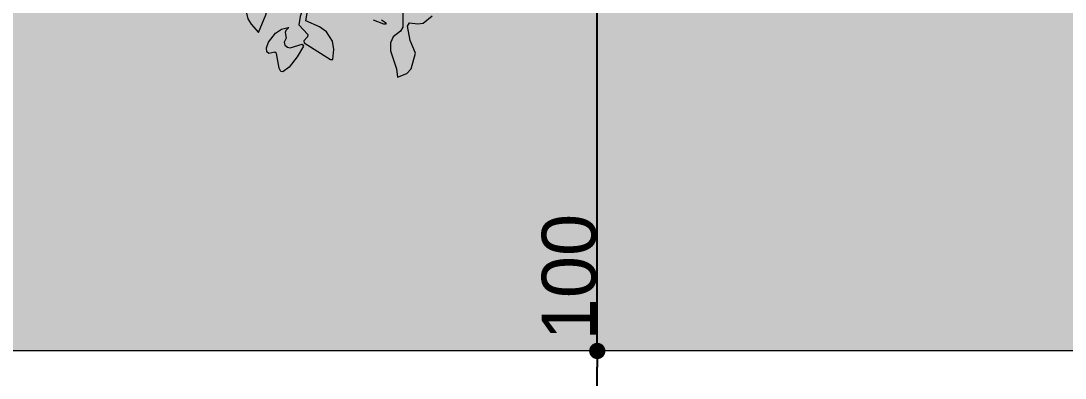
# Model space of a CAD drawing. Header units: millimetres. Extents: x 0 to 1313252738, y -131 to 560100888.
# Drawn here: x 1312633151 to 1312635077, y 560044962 to 560045621 of the extents above; entities that cross this region are included whole.
import ezdxf

# ---------------------------------------------------------------- set-up
doc = ezdxf.new("R2010")
doc.units = ezdxf.units.MM
doc.layers.get('0').update_dxf_attribs({"lineweight": 0})
for name, color, linetype, lineweight in [('003間仕切り', 7, 'Continuous', 13), ('004寸法', 7, 'Continuous', 0), ('009床', 7, 'Continuous', 5), ('010植栽', 92, 'Continuous', 0)]:
    doc.layers.add(name, color=color, linetype=linetype, lineweight=lineweight)
doc.styles.add('onnjuku', font='arial.ttf')
doc.dimstyles.new('onnjuku', dxfattribs={"dimtxt": 100, "dimasz": 30, "dimexe": 1.25, "dimexo": 0.625, "dimtad": 1, "dimdec": 0, "dimtxsty": 'onnjuku', "dimblk": 'DOT', "dimcen": 2.5, "dimadec": 0, "dimazin": 0, "dimtfac": 1, "dimtdec": 0, "dimtmove": 0, "dimatfit": 3, "dimfxl": 500, "dimfxlon": 1, "dimarcsym": 0})

# ---------------------------------------------------------------- blocks, each defined once
blk = doc.blocks.new('樹木平面（CAD素材.com）5dde948b')
at = {"color": 0, "linetype": 'ByBlock', "lineweight": -2}
for points in [[(-33.55183112727173, -434.7162690837299), (-32.53671718098121, -493.9989235472203), (-37.30775272855317, -501.5107667497854), (-50.70725681961267, -511.6619062127124), (-55.6813151564529, -523.2342052004482), (-55.27211019732567, -537.8352725882828), (-44.156612485418, -571.1817657239958), (-42.32940738209072, -586.2562078264417), (-25.12322599243271, -579.2519215970223), (-17.50987139523568, -571.0294986320522), (-9.28744843027016, -541.7942169788244), (-19.18480940661902, -518.8018860952957), (-23.90508925688118, -492.0028779131699), (-20.25067905022661, -486.064461327358), (-5.176236947783763, -488.1962006145727), (4.873391120516317, -486.9780638790212), (21.47050414239857, -473.2740256040711)], [(-71.85583853354547, -480.2817704465474), (-64.81771517258676, -485.2746271897935), (-63.73492696320682, -486.5378801007355), (-65.0282573244076, -488.5530692681904), (-67.55476314629414, -488.7936888702747), (-87.13518326589474, -480.9133969020181)]]:
    blk.add_lwpolyline(points, dxfattribs=at)
for points in [[(-285.3756124717511, -471.0628422743284), (-270.1857973040715, -418.7423678078653), (-257.3588422735811, -407.2656185700602), (-261.0719082034593, -401.1896925029873), (-283.7753685693133, -399.0893723810356), (-290.1763441790718, -395.2887931127434), (-306.7788746668775, -401.5897534785962), (-308.6791643010183, -404.5902107956695), (-302.2781886912671, -421.7928327468894), (-308.9792100327286, -423.6931223810357), (-321.081054544924, -442.696018722499), (-323.6814508863863, -458.6984577468897), (-318.8807191790729, -478.5014760395724), (-312.2797130815125, -488.6030156737192), (-298.8776703985823, -504.1428841950601)], [(-214.5178259757922, -523.1784121176656), (-166.1984021322605, -553.7333419010738), (-161.6303893739423, -553.7333419010738), (-160.006207059876, -535.2582680785476), (-162.6455033202328, -520.1330702787877), (-173.7102453348234, -502.5715990079252), (-186.5006810581144, -493.7401076751789), (-211.4724841369134, -482.2693200820722), (-209.1377220604372, -468.3622590178633), (-210.3558587959887, -454.2521751643959), (-202.133435831016, -437.5027950505669), (-190.2566026593959, -429.2803720855963), (-188.1248633721807, -425.1184049057965), (-190.7641596325447, -422.5806200400651), (-204.1636637236043, -428.8743265070793), (-211.5739955315403, -441.2587166518497), (-222.2326919676161, -474.2499199063599), (-224.2629198601971, -489.9841860738961), (-207.7165625356319, -507.3426345555008), (-208.3256309034077, -511.809135919188), (-215.2284057381948, -519.219467727124)], [(-215.6746329104171, -529.1270503369641), (-227.6755355643654, -548.8428189827368), (-242.2029440402003, -567.7916126468658), (-253.8880334664173, -576.5441506726778), (-257.5424436730646, -575.8222918664255), (-260.8810406519879, -569.7316081886697), (-265.6182390680151, -542.7521353049805), (-268.911719871543, -540.3609780092692), (-279.6493696145517, -542.4363220772452), (-283.6647092243329, -539.3233059752815), (-284.2061033290192, -532.4656473158825), (-280.7772739993197, -521.8633460990477), (-267.3777699082602, -505.035012678285), (-256.2791907621249, -497.5908437388061), (-244.2782881081766, -494.4327114614507), (-242.7443381448938, -494.9289893907493), (-248.4740924195175, -500.0722333852986), (-249.872693856636, -503.907108293516), (-248.1131630163982, -514.5996418611315), (-251.7675732230455, -521.5024166959215), (-250.0982747335911, -527.0517062689881), (-245.7220057206832, -531.2023944049402), (-240.3531808491789, -531.9693693865834), (-218.6071843108184, -525.5628724810922)]]:
    blk.add_lwpolyline(points, close=True, dxfattribs=at)
blk = doc.blocks.new('_Dot')
at = {"color": 0, "linetype": 'ByBlock', "lineweight": -2}
blk.add_line((-0.5, 0), (-1, 0), dxfattribs=at)
at = {"color": 0, "linetype": 'ByBlock', "const_width": 0.5}
blk.add_lwpolyline([(-0.25, 0, 1), (0.25, 0, 1)], format="xyb", close=True, dxfattribs=at)
blk = doc.blocks.new('*D102')
at = {"layer": '004寸法', "color": 0, "lineweight": -2, "transparency": 16777216}
for p, q in [((1312634214.291945, 560045012.2331343), (1312634214.291945, 560045254.6700375)), ((1312634214.291945, 560045012.2331343), (1312634215.541945, 560045012.2331343)), ((1312634214.291945, 560044942.2331346), (1312634214.291945, 560044982.2331343)), ((1312634214.291945, 560044912.2331346), (1312634215.541945, 560044912.2331346))]:
    blk.add_line(p, q, dxfattribs=at)
at = {"layer": 'Defpoints', "color": 0, "transparency": 16777216}
for p in [(1312634214.291941, 560045012.2331343), (1312634214.291945, 560045012.2331343), (1312634214.291941, 560044912.2331346)]:
    blk.add_point(p, dxfattribs=at)
at = {"layer": '004寸法', "color": 0, "lineweight": -2, "transparency": 16777216, "xscale": 30, "yscale": 30, "zscale": 30}
for p, rotation in [((1312634214.291945, 560045012.2331343), 90), ((1312634214.291945, 560044912.2331346), 270)]:
    blk.add_blockref('_Dot', p, dxfattribs=dict(at, rotation=rotation))
at = {"layer": '004寸法', "color": 0, "transparency": 16777216, "insert": (1312634162.609646, 560045148.4515855), "char_height": 100, "attachment_point": 5, "rotation": 90, "style": 'onnjuku'}
blk.add_mtext('100', dxfattribs=at)
blk = doc.blocks.new('*D103')
at = {"layer": '004寸法', "color": 0, "lineweight": -2, "transparency": 16777216}
for p, q in [((1312634214.291946, 560046712.2331344), (1312634215.541946, 560046712.2331344)), ((1312634214.291946, 560045042.2331343), (1312634214.291946, 560046682.2331344)), ((1312634214.291946, 560045012.2331343), (1312634215.541946, 560045012.2331343))]:
    blk.add_line(p, q, dxfattribs=at)
at = {"layer": 'Defpoints', "color": 0, "transparency": 16777216}
for p in [(1312634214.291941, 560046712.2331344), (1312634214.291946, 560046712.2331344), (1312634214.291941, 560045012.2331343)]:
    blk.add_point(p, dxfattribs=at)
at = {"layer": '004寸法', "color": 0, "lineweight": -2, "transparency": 16777216, "xscale": 30, "yscale": 30, "zscale": 30}
for p, rotation in [((1312634214.291946, 560046712.2331344), 90), ((1312634214.291946, 560045012.2331343), 270)]:
    blk.add_blockref('_Dot', p, dxfattribs=dict(at, rotation=rotation))
at = {"layer": '004寸法', "color": 0, "transparency": 16777216, "insert": (1312634162.609647, 560045862.2331339), "char_height": 100, "attachment_point": 5, "rotation": 90, "style": 'onnjuku'}
blk.add_mtext('1700', dxfattribs=at)

msp = doc.modelspace()

# ---------------------------------------------------------------- hatches: boundary and pattern name
at = {"layer": '009床', "transparency": 33554664}
h = msp.add_hatch(color=8, dxfattribs=at)
h.dxf.hatch_style = 1
h.paths.add_polyline_path([(1312638729.125972, 560046712.233134), (1312631354.125972, 560046712.233134), (1312631354.125972, 560045012.233134), (1312638729.125972, 560045012.233134)])
h.paths.add_polyline_path([(1312631354.125972, 560046712.233134), (1312631254.125972, 560046712.233134), (1312631254.125972, 560045012.233134), (1312631354.125972, 560045012.233134)])

# ---------------------------------------------------------------- linework, layer by layer
at = {"layer": '003間仕切り'}
msp.add_line((1312646354.125972, 560045012.233134), (1312631254.125972, 560045012.233134), dxfattribs=at)

# ---------------------------------------------------------------- block references
at = {"layer": '010植栽'}
msp.add_blockref('樹木平面（CAD素材.com）5dde948b', (1312633888.454026, 560046103.1377871), dxfattribs=at)

# ---------------------------------------------------------------- dimensions: what is measured, and where the dimension line sits
at = {"layer": '004寸法'}
dim = msp.add_linear_dim(base=(1312634214.291946, 560046712.2331344), p1=(1312634214.291941, 560045012.233134), p2=(1312634214.291941, 560046712.233134), angle=90, dimstyle='onnjuku', override={"dimtmove": 1}, dxfattribs=at)
dim.commit()
dim.dimension.update_dxf_attribs({"geometry": '*D103', "text_midpoint": (1312634162.609647, 560045862.2331339)})
dim = msp.add_linear_dim(base=(1312634214.291945, 560045012.2331343), p1=(1312634214.291941, 560044912.2331344), p2=(1312634214.291941, 560045012.233134), angle=90, dimstyle='onnjuku', dxfattribs=at)
dim.commit()
dim.dimension.update_dxf_attribs({"geometry": '*D102', "text_midpoint": (1312634162.609646, 560045148.4515855)})

doc.saveas('drawing.dxf')
